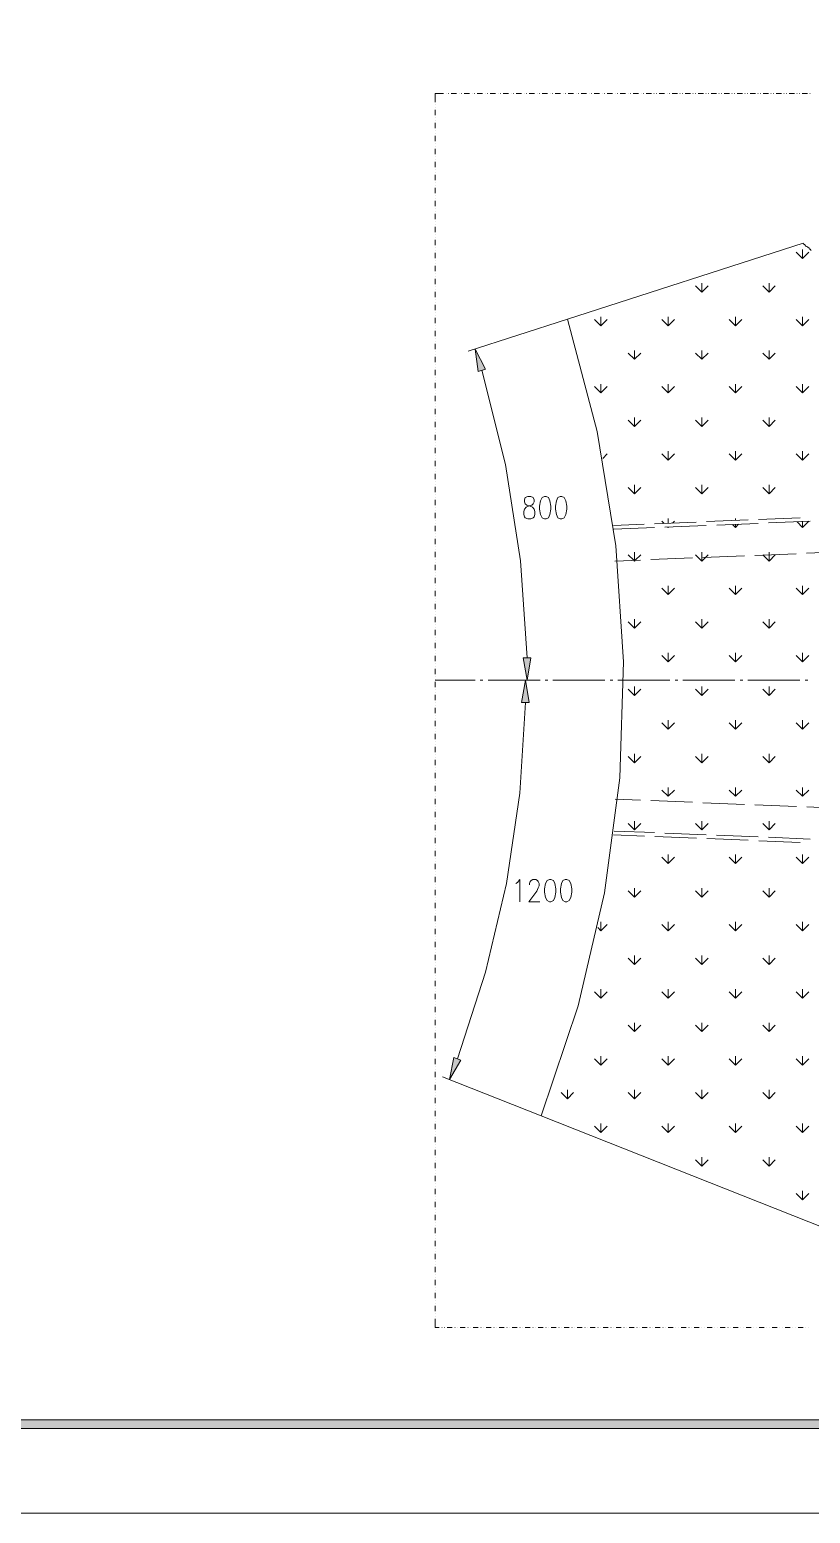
# Model space of a CAD drawing. Header units: millimetres. Extents: x 0 to 829, y 0 to 586.
# Drawn here: x 356.6 to 443, y 0 to 164.1 of the extents above; entities that cross this region are included whole.
import ezdxf

# ---------------------------------------------------------------- set-up
doc = ezdxf.new("R2010")
doc.units = ezdxf.units.MM

msp = doc.modelspace()

# ---------------------------------------------------------------- hatches: boundary and pattern name
h = msp.add_hatch(color=0)
h.dxf.hatch_style = 2
h.paths.add_polyline_path([(406.223611, 126.305028), (405.881417, 128.781528), (407.006778, 126.548444)])
h = msp.add_hatch(color=0)
h.dxf.hatch_style = 2
h.paths.add_polyline_path([(412.026806, 94.625583), (411.642278, 92.159667), (411.204833, 94.618528)])
h = msp.add_hatch(color=0)
h.dxf.hatch_style = 2
h.paths.add_polyline_path([(411.021389, 89.697278), (411.458833, 92.159667), (411.843361, 89.690222)])
h = msp.add_hatch(color=0)
h.dxf.hatch_style = 2
h.paths.add_polyline_path([(404.297444, 50.140306), (403.030972, 47.984833), (403.531917, 50.433111)])
h = msp.add_hatch(color=0)
h.dxf.hatch_style = 2
h.paths.add_polyline_path([(24.154694, 9.36625), (25.142472, 10.3505), (818.80075, 10.3505), (819.788528, 9.36625)])

# ---------------------------------------------------------------- linework, layer by layer
at = {"color": 0, "lineweight": 0}
for points in [[(0, 0), (0, 585.632278), (829.154778, 585.632278), (829.154778, 0)], [(406.223611, 126.305028), (405.881417, 128.781528), (407.006778, 126.548444)], [(411.691667, 112.465556), (411.427083, 112.349139), (411.338889, 112.116306), (411.338889, 111.879944), (411.427083, 111.647111), (411.603472, 111.527167), (411.95625, 111.41075), (412.220833, 111.294333), (412.397222, 111.057972), (412.485417, 110.825139), (412.485417, 110.472361), (412.397222, 110.236), (412.309028, 110.119583), (412.044444, 110.003167), (411.691667, 110.003167), (411.427083, 110.119583), (411.338889, 110.236), (411.250694, 110.472361), (411.250694, 110.825139), (411.338889, 111.057972), (411.515278, 111.294333), (411.779861, 111.41075), (412.132639, 111.527167), (412.309028, 111.647111), (412.397222, 111.879944), (412.397222, 112.116306), (412.309028, 112.349139), (412.044444, 112.465556)], [(413.540222, 112.465556), (413.275639, 112.349139), (413.09925, 111.996361), (413.011056, 111.41075), (413.011056, 111.057972), (413.09925, 110.472361), (413.275639, 110.119583), (413.540222, 110.003167), (413.716611, 110.003167), (413.981194, 110.119583), (414.157583, 110.472361), (414.245778, 111.057972), (414.245778, 111.41075), (414.157583, 111.996361), (413.981194, 112.349139), (413.716611, 112.465556)], [(415.300583, 112.465556), (415.036, 112.349139), (414.859611, 111.996361), (414.771417, 111.41075), (414.771417, 111.057972), (414.859611, 110.472361), (415.036, 110.119583), (415.300583, 110.003167), (415.476972, 110.003167), (415.741556, 110.119583), (415.917944, 110.472361), (416.006139, 111.057972), (416.006139, 111.41075), (415.917944, 111.996361), (415.741556, 112.349139), (415.476972, 112.465556)], [(412.026806, 94.625583), (411.642278, 92.159667), (411.204833, 94.618528)], [(411.021389, 89.697278), (411.458833, 92.159667), (411.843361, 89.690222)], [(414.090556, 70.114583), (413.8295, 69.998167), (413.653111, 69.645389), (413.564917, 69.059778), (413.564917, 68.707), (413.653111, 68.121389), (413.8295, 67.768611), (414.090556, 67.652194), (414.266944, 67.652194), (414.531528, 67.768611), (414.707917, 68.121389), (414.796111, 68.707), (414.796111, 69.059778), (414.707917, 69.645389), (414.531528, 69.998167), (414.266944, 70.114583)], [(415.850917, 70.114583), (415.589861, 69.998167), (415.413472, 69.645389), (415.325278, 69.059778), (415.325278, 68.707), (415.413472, 68.121389), (415.589861, 67.768611), (415.850917, 67.652194), (416.027306, 67.652194), (416.291889, 67.768611), (416.468278, 68.121389), (416.556472, 68.707), (416.556472, 69.059778), (416.468278, 69.645389), (416.291889, 69.998167), (416.027306, 70.114583)], [(404.297444, 50.140306), (403.030972, 47.984833), (403.531917, 50.433111)], [(24.154694, 9.36625), (25.142472, 10.3505), (818.80075, 10.3505), (819.788528, 9.36625)]]:
    msp.add_lwpolyline(points, close=True, dxfattribs=at)
for points in [[(401.439944, 157.0355), (401.439944, 156.090056)], [(402.371278, 157.0355), (401.439944, 157.0355)], [(402.657028, 157.0355), (402.674667, 157.0355)], [(402.946306, 157.0355), (402.963944, 157.0355)], [(403.807083, 157.0355), (403.232056, 157.0355)], [(404.096361, 157.0355), (404.114, 157.0355)], [(404.382111, 157.0355), (404.39975, 157.0355)], [(405.246417, 157.0355), (404.671389, 157.0355)], [(405.532167, 157.0355), (405.549806, 157.0355)], [(405.821444, 157.0355), (405.839083, 157.0355)], [(406.682222, 157.0355), (406.107194, 157.0355)], [(406.9715, 157.0355), (406.989139, 157.0355)], [(407.25725, 157.0355), (407.274889, 157.0355)], [(408.121556, 157.0355), (407.546528, 157.0355)], [(408.407306, 157.0355), (408.424944, 157.0355)], [(408.696583, 157.0355), (408.714222, 157.0355)], [(409.557361, 157.0355), (408.982333, 157.0355)], [(409.846639, 157.0355), (409.864278, 157.0355)], [(410.135917, 157.0355), (410.153556, 157.0355)], [(410.996694, 157.0355), (410.421667, 157.0355)], [(411.285972, 157.0355), (411.303611, 157.0355)], [(411.571722, 157.0355), (411.589361, 157.0355)], [(412.436028, 157.0355), (411.861, 157.0355)], [(412.721778, 157.0355), (412.739417, 157.0355)], [(413.011056, 157.0355), (413.028694, 157.0355)], [(413.871833, 157.0355), (413.296806, 157.0355)], [(414.161111, 157.0355), (414.17875, 157.0355)], [(414.446861, 157.0355), (414.4645, 157.0355)], [(415.311167, 157.0355), (414.736139, 157.0355)], [(415.596917, 157.0355), (415.614556, 157.0355)], [(415.886194, 157.0355), (415.903833, 157.0355)], [(416.746972, 157.0355), (416.171944, 157.0355)], [(417.03625, 157.0355), (417.053889, 157.0355)], [(417.322, 157.0355), (417.339639, 157.0355)], [(418.186306, 157.0355), (417.611278, 157.0355)], [(418.472056, 157.0355), (418.489694, 157.0355)], [(418.761333, 157.0355), (418.778972, 157.0355)], [(419.622111, 157.0355), (419.047083, 157.0355)], [(419.911389, 157.0355), (419.929028, 157.0355)], [(420.197139, 157.0355), (420.214778, 157.0355)], [(421.061444, 157.0355), (420.486417, 157.0355)], [(421.350722, 157.0355), (421.368361, 157.0355)], [(421.636472, 157.0355), (421.654111, 157.0355)], [(422.500778, 157.0355), (421.92575, 157.0355)], [(422.786528, 157.0355), (422.804167, 157.0355)], [(423.075806, 157.0355), (423.093444, 157.0355)], [(423.936583, 157.0355), (423.361556, 157.0355)], [(424.225861, 157.0355), (424.2435, 157.0355)], [(424.511611, 157.0355), (424.52925, 157.0355)], [(425.375917, 157.0355), (424.800889, 157.0355)], [(425.661667, 157.0355), (425.679306, 157.0355)], [(425.950944, 157.0355), (425.968583, 157.0355)], [(426.811722, 157.0355), (426.236694, 157.0355)], [(427.101, 157.0355), (427.118639, 157.0355)], [(427.38675, 157.0355), (427.404389, 157.0355)], [(428.251056, 157.0355), (427.676028, 157.0355)], [(428.536806, 157.0355), (428.554444, 157.0355)], [(428.826083, 157.0355), (428.843722, 157.0355)], [(429.686861, 157.0355), (429.111833, 157.0355)], [(429.976139, 157.0355), (429.993778, 157.0355)], [(430.261889, 157.0355), (430.279528, 157.0355)], [(431.126194, 157.0355), (430.551167, 157.0355)], [(431.411944, 157.0355), (431.429583, 157.0355)], [(431.701222, 157.0355), (431.718861, 157.0355)], [(432.565528, 157.0355), (431.986972, 157.0355)], [(432.851278, 157.0355), (432.868917, 157.0355)], [(433.140556, 157.0355), (433.158194, 157.0355)], [(434.001333, 157.0355), (433.426306, 157.0355)], [(434.290611, 157.0355), (434.30825, 157.0355)], [(434.576361, 157.0355), (434.594, 157.0355)], [(435.440667, 157.0355), (434.865639, 157.0355)], [(435.726417, 157.0355), (435.744056, 157.0355)], [(436.015694, 157.0355), (436.033333, 157.0355)], [(436.876472, 157.0355), (436.301444, 157.0355)], [(437.16575, 157.0355), (437.183389, 157.0355)], [(437.4515, 157.0355), (437.469139, 157.0355)], [(438.315806, 157.0355), (437.740778, 157.0355)], [(438.601556, 157.0355), (438.619194, 157.0355)], [(438.890833, 157.0355), (438.908472, 157.0355)], [(439.751611, 157.0355), (439.176583, 157.0355)], [(440.040889, 157.0355), (440.058528, 157.0355)], [(440.326639, 157.0355), (440.344278, 157.0355)], [(441.190944, 157.0355), (440.615917, 157.0355)], [(441.476694, 157.0355), (441.494333, 157.0355)], [(441.765972, 157.0355), (441.783611, 157.0355)], [(442.62675, 157.0355), (442.051722, 157.0355)], [(442.916028, 157.0355), (442.933667, 157.0355)], [(401.439944, 155.804306), (401.457583, 155.804306)], [(401.439944, 155.515028), (401.457583, 155.515028)], [(401.439944, 155.22575), (401.439944, 154.650722)], [(401.439944, 154.364972), (401.457583, 154.364972)], [(401.439944, 154.075694), (401.457583, 154.075694)], [(401.439944, 153.789944), (401.439944, 153.214917)], [(401.439944, 152.925639), (401.457583, 152.925639)], [(401.439944, 152.639889), (401.457583, 152.639889)], [(401.439944, 152.350611), (401.439944, 151.775583)], [(401.439944, 151.489833), (401.457583, 151.489833)], [(401.439944, 151.200556), (401.457583, 151.200556)], [(401.439944, 150.914806), (401.439944, 150.339778)], [(401.439944, 150.0505), (401.457583, 150.0505)], [(401.439944, 149.76475), (401.457583, 149.76475)], [(401.439944, 149.475472), (401.439944, 148.900444)], [(401.439944, 148.614694), (401.457583, 148.614694)], [(401.439944, 148.325417), (401.457583, 148.325417)], [(401.439944, 148.039667), (401.439944, 147.464639)], [(401.439944, 147.175361), (401.457583, 147.175361)], [(401.439944, 146.889611), (401.457583, 146.889611)], [(401.439944, 146.600333), (401.439944, 146.025306)], [(401.439944, 145.739556), (401.457583, 145.739556)], [(401.439944, 145.450278), (401.457583, 145.450278)], [(401.439944, 145.164528), (401.439944, 144.5895)], [(401.439944, 144.300222), (401.457583, 144.300222)], [(401.439944, 144.014472), (401.457583, 144.014472)], [(401.439944, 143.725194), (401.439944, 143.150167)], [(401.439944, 142.860889), (401.457583, 142.860889)], [(401.439944, 142.575139), (401.457583, 142.575139)], [(401.439944, 142.285861), (401.439944, 141.710833)], [(401.439944, 141.425083), (401.457583, 141.425083)], [(401.439944, 141.135806), (401.457583, 141.135806)], [(401.439944, 140.850056), (401.439944, 140.275028)], [(401.439944, 139.98575), (401.457583, 139.98575)], [(401.439944, 139.7), (401.457583, 139.7)], [(442.175194, 140.483167), (416.080222, 132.069417)], [(442.104639, 138.796889), (441.406139, 139.495389)], [(442.104639, 138.796889), (442.104639, 139.784667)], [(442.104639, 138.796889), (442.799611, 139.495389)], [(442.175194, 140.483167), (442.210472, 140.412611)], [(442.210472, 140.412611), (442.330417, 140.292667)], [(442.330417, 140.292667), (442.450361, 140.172722)], [(442.450361, 140.172722), (442.570306, 140.11275)], [(442.570306, 140.11275), (442.69025, 140.052778)], [(442.69025, 140.052778), (442.810194, 139.932833)], [(442.810194, 139.932833), (442.870167, 139.812889)], [(442.870167, 139.812889), (442.930139, 139.812889)], [(442.930139, 139.812889), (443.050083, 139.692944)], [(401.439944, 139.410722), (401.439944, 138.835694)], [(401.439944, 138.549944), (401.457583, 138.549944)], [(401.439944, 138.260667), (401.457583, 138.260667)], [(401.439944, 137.974917), (401.439944, 137.399889)], [(401.439944, 137.110611), (401.457583, 137.110611)], [(401.439944, 136.824861), (401.457583, 136.824861)], [(401.439944, 136.535583), (401.439944, 135.960556)], [(401.439944, 135.674806), (401.457583, 135.674806)], [(401.439944, 135.385528), (401.457583, 135.385528)], [(401.439944, 135.099778), (401.439944, 134.52475)], [(430.949806, 135.078611), (430.251306, 135.777111)], [(430.949806, 135.078611), (430.949806, 136.066389)], [(430.949806, 135.078611), (431.644778, 135.777111)], [(438.386361, 135.078611), (437.687861, 135.777111)], [(438.386361, 135.078611), (438.386361, 136.066389)], [(438.386361, 135.078611), (439.081333, 135.777111)], [(401.439944, 134.235472), (401.457583, 134.235472)], [(401.439944, 133.949722), (401.457583, 133.949722)], [(401.439944, 133.660444), (401.439944, 133.085417)], [(401.439944, 132.799667), (401.457583, 132.799667)], [(401.439944, 132.510389), (401.457583, 132.510389)], [(401.439944, 132.221111), (401.439944, 131.646083)], [(401.439944, 131.360333), (401.457583, 131.360333)], [(416.080222, 132.069417), (405.101778, 128.527528)], [(413.176861, 43.966694), (417.29025, 56.126944), (420.193611, 68.632917), (421.865778, 81.357611), (422.289111, 94.188139), (421.456556, 106.9975), (419.382222, 119.66575), (416.080222, 132.069417)], [(419.794972, 131.360333), (419.096472, 132.058833)], [(419.794972, 131.360333), (419.794972, 132.348111)], [(419.794972, 131.360333), (420.493472, 132.058833)], [(427.231528, 131.360333), (426.533028, 132.058833)], [(427.231528, 131.360333), (427.231528, 132.348111)], [(427.231528, 131.360333), (427.9265, 132.058833)], [(434.668083, 131.360333), (433.969583, 132.058833)], [(434.668083, 131.360333), (434.668083, 132.348111)], [(434.668083, 131.360333), (435.363056, 132.058833)], [(442.104639, 131.360333), (441.406139, 132.058833)], [(442.104639, 131.360333), (442.104639, 132.348111)], [(442.104639, 131.360333), (442.799611, 132.058833)], [(401.439944, 131.071056), (401.457583, 131.071056)], [(401.439944, 130.785306), (401.439944, 130.210278)], [(401.439944, 129.921), (401.457583, 129.921)], [(401.439944, 129.63525), (401.457583, 129.63525)], [(401.439944, 129.345972), (401.439944, 128.770944)], [(401.439944, 128.485194), (401.457583, 128.485194)], [(401.439944, 128.195917), (401.457583, 128.195917)], [(423.51325, 127.642056), (422.81475, 128.340556)], [(423.51325, 127.642056), (423.51325, 128.629833)], [(423.51325, 127.642056), (424.208222, 128.340556)], [(430.949806, 127.642056), (430.251306, 128.340556)], [(430.949806, 127.642056), (430.949806, 128.629833)], [(430.949806, 127.642056), (431.644778, 128.340556)], [(438.386361, 127.642056), (437.687861, 128.340556)], [(438.386361, 127.642056), (438.386361, 128.629833)], [(438.386361, 127.642056), (439.081333, 128.340556)], [(401.439944, 127.910167), (401.439944, 127.335139)], [(401.439944, 127.045861), (401.457583, 127.045861)], [(401.439944, 126.760111), (401.457583, 126.760111)], [(401.439944, 126.470833), (401.439944, 125.895806)], [(411.614056, 94.622056), (410.9085, 105.360611), (409.236333, 115.989806), (406.615194, 126.4285)], [(401.439944, 125.610056), (401.457583, 125.610056)], [(401.439944, 125.320778), (401.457583, 125.320778)], [(401.439944, 125.035028), (401.439944, 124.46)], [(419.794972, 123.923778), (419.794972, 124.911556)], [(427.231528, 123.923778), (427.231528, 124.911556)], [(434.668083, 123.923778), (434.668083, 124.911556)], [(442.104639, 123.923778), (442.104639, 124.911556)], [(401.439944, 124.170722), (401.457583, 124.170722)], [(401.439944, 123.884972), (401.457583, 123.884972)], [(401.439944, 123.595694), (401.439944, 123.020667)], [(419.794972, 123.923778), (419.096472, 124.622278)], [(419.794972, 123.923778), (420.493472, 124.622278)], [(427.231528, 123.923778), (426.533028, 124.622278)], [(427.231528, 123.923778), (427.9265, 124.622278)], [(434.668083, 123.923778), (433.969583, 124.622278)], [(434.668083, 123.923778), (435.363056, 124.622278)], [(442.104639, 123.923778), (441.406139, 124.622278)], [(442.104639, 123.923778), (442.799611, 124.622278)], [(401.439944, 122.734917), (401.457583, 122.734917)], [(401.439944, 122.445639), (401.457583, 122.445639)], [(401.439944, 122.159889), (401.439944, 121.584861)], [(401.439944, 121.295583), (401.457583, 121.295583)], [(401.439944, 121.006306), (401.457583, 121.006306)], [(401.439944, 120.720556), (401.439944, 120.145528)], [(401.439944, 119.85625), (401.457583, 119.85625)], [(423.51325, 120.2055), (422.81475, 120.904)], [(423.51325, 120.2055), (423.51325, 121.193278)], [(423.51325, 120.2055), (424.208222, 120.904)], [(430.949806, 120.2055), (430.251306, 120.904)], [(430.949806, 120.2055), (430.949806, 121.193278)], [(430.949806, 120.2055), (431.644778, 120.904)], [(438.386361, 120.2055), (437.687861, 120.904)], [(438.386361, 120.2055), (438.386361, 121.193278)], [(438.386361, 120.2055), (439.081333, 120.904)], [(401.439944, 119.5705), (401.457583, 119.5705)], [(401.439944, 119.281222), (401.439944, 118.706194)], [(401.439944, 118.420444), (401.457583, 118.420444)], [(401.439944, 118.131167), (401.457583, 118.131167)], [(401.439944, 117.845417), (401.439944, 117.270389)], [(401.439944, 116.981111), (401.457583, 116.981111)], [(401.439944, 116.695361), (401.457583, 116.695361)], [(419.985472, 116.677722), (420.493472, 117.185722)], [(427.231528, 116.487222), (426.533028, 117.185722)], [(427.231528, 116.487222), (427.231528, 117.475)], [(427.231528, 116.487222), (427.9265, 117.185722)], [(434.668083, 116.487222), (433.969583, 117.185722)], [(434.668083, 116.487222), (434.668083, 117.475)], [(434.668083, 116.487222), (435.363056, 117.185722)], [(442.104639, 116.487222), (441.406139, 117.185722)], [(442.104639, 116.487222), (442.104639, 117.475)], [(442.104639, 116.487222), (442.799611, 117.185722)], [(401.439944, 116.406083), (401.439944, 115.831056)], [(401.439944, 115.545306), (401.457583, 115.545306)], [(401.439944, 115.256028), (401.457583, 115.256028)], [(401.439944, 114.970278), (401.439944, 114.39525)], [(401.439944, 114.105972), (401.457583, 114.105972)], [(401.439944, 113.820222), (401.457583, 113.820222)], [(401.439944, 113.530944), (401.439944, 112.955917)], [(423.51325, 112.768944), (422.81475, 113.467444)], [(423.51325, 112.768944), (423.51325, 113.756722)], [(423.51325, 112.768944), (424.208222, 113.467444)], [(430.949806, 112.768944), (430.251306, 113.467444)], [(430.949806, 112.768944), (430.949806, 113.756722)], [(430.949806, 112.768944), (431.644778, 113.467444)], [(438.386361, 112.768944), (437.687861, 113.467444)], [(438.386361, 112.768944), (438.386361, 113.756722)], [(438.386361, 112.768944), (439.081333, 113.467444)], [(401.439944, 112.670167), (401.457583, 112.670167)], [(401.439944, 112.380889), (401.457583, 112.380889)], [(401.439944, 112.095139), (401.439944, 111.520111)], [(401.439944, 111.230833), (401.457583, 111.230833)], [(401.439944, 110.945083), (401.457583, 110.945083)], [(401.439944, 110.655806), (401.439944, 110.080778)], [(427.231528, 109.509278), (427.231528, 110.038444)], [(434.668083, 109.812667), (434.668083, 110.038444)], [(437.225722, 109.9185), (441.822417, 110.105472)], [(401.439944, 109.795028), (401.457583, 109.795028)], [(401.439944, 109.50575), (401.457583, 109.50575)], [(401.439944, 109.216472), (401.439944, 108.641444)], [(401.439944, 108.355694), (401.457583, 108.355694)], [(421.177861, 109.262333), (424.582167, 109.403444)], [(421.234306, 108.846056), (425.700472, 109.025972)], [(425.732222, 109.449306), (430.328917, 109.636278)], [(426.790556, 109.491639), (426.533028, 109.749167)], [(426.850528, 109.075361), (431.447222, 109.262333)], [(427.231528, 109.050667), (427.19625, 109.089472)], [(427.231528, 109.050667), (427.270333, 109.093)], [(427.231528, 109.050667), (427.231528, 109.089472)], [(427.707778, 109.530444), (427.9265, 109.749167)], [(431.478972, 109.685667), (436.075667, 109.872639)], [(432.597278, 109.308194), (437.193972, 109.495167)], [(434.668083, 109.050667), (434.34, 109.37875)], [(434.668083, 109.050667), (435.020861, 109.406972)], [(434.668083, 109.050667), (434.668083, 109.392861)], [(438.3405, 109.544556), (442.940722, 109.731528)], [(442.104639, 109.050667), (441.48375, 109.671556)], [(442.104639, 109.050667), (442.774917, 109.724472)], [(442.104639, 109.050667), (442.104639, 109.69625)], [(401.439944, 108.066417), (401.457583, 108.066417)], [(401.439944, 107.780667), (401.439944, 107.205639)], [(401.439944, 106.916361), (401.457583, 106.916361)], [(401.439944, 106.630611), (401.457583, 106.630611)], [(401.439944, 106.341333), (401.439944, 105.766306)], [(401.439944, 105.480556), (401.457583, 105.480556)], [(401.439944, 105.191278), (401.457583, 105.191278)], [(421.340139, 105.321806), (424.162361, 105.438222)], [(423.439167, 105.41), (422.81475, 106.030889)], [(423.51325, 105.332389), (423.439167, 105.41)], [(423.51325, 105.413528), (423.51325, 106.320167)], [(423.51325, 105.332389), (423.594389, 105.417056)], [(423.51325, 105.332389), (423.51325, 105.413528)], [(423.594389, 105.417056), (424.208222, 106.030889)], [(425.312417, 105.484083), (429.909111, 105.674583)], [(430.582917, 105.699278), (430.251306, 106.030889)], [(430.949806, 105.332389), (430.582917, 105.699278)], [(430.949806, 105.716917), (430.949806, 106.320167)], [(430.949806, 105.332389), (431.344917, 105.731028)], [(430.949806, 105.332389), (430.949806, 105.716917)], [(431.055639, 105.720444), (435.655861, 105.907417)], [(431.344917, 105.731028), (431.644778, 106.030889)], [(436.802389, 105.953278), (441.399083, 106.143778)], [(437.726667, 105.992083), (437.687861, 106.030889)], [(438.386361, 105.332389), (437.726667, 105.992083)], [(438.386361, 106.020306), (438.386361, 106.320167)], [(438.386361, 105.332389), (439.081333, 106.030889)], [(438.386361, 105.332389), (438.386361, 106.020306)], [(442.549139, 106.189639), (447.145833, 106.376611)], [(401.439944, 104.905528), (401.439944, 104.3305)], [(401.439944, 104.041222), (401.457583, 104.041222)], [(401.439944, 103.755472), (401.457583, 103.755472)], [(401.439944, 103.466194), (401.439944, 102.891167)], [(401.439944, 102.605417), (401.457583, 102.605417)], [(401.439944, 102.316139), (401.457583, 102.316139)], [(401.439944, 102.030389), (401.439944, 101.455361)], [(427.231528, 101.617639), (426.533028, 102.312611)], [(427.231528, 101.617639), (427.231528, 102.601889)], [(427.231528, 101.617639), (427.9265, 102.312611)], [(434.668083, 101.617639), (433.969583, 102.312611)], [(434.668083, 101.617639), (434.668083, 102.601889)], [(434.668083, 101.617639), (435.363056, 102.312611)], [(442.104639, 101.617639), (441.406139, 102.312611)], [(442.104639, 101.617639), (442.104639, 102.601889)], [(442.104639, 101.617639), (442.799611, 102.312611)], [(401.439944, 101.166083), (401.457583, 101.166083)], [(401.439944, 100.880333), (401.457583, 100.880333)], [(401.439944, 100.591056), (401.439944, 100.016028)], [(401.439944, 99.730278), (401.457583, 99.730278)], [(401.439944, 99.441), (401.457583, 99.441)], [(401.439944, 99.15525), (401.439944, 98.580222)], [(423.51325, 97.899361), (422.81475, 98.594333)], [(423.51325, 97.899361), (423.51325, 98.883611)], [(423.51325, 97.899361), (424.208222, 98.594333)], [(430.949806, 97.899361), (430.251306, 98.594333)], [(430.949806, 97.899361), (430.949806, 98.883611)], [(430.949806, 97.899361), (431.644778, 98.594333)], [(438.386361, 97.899361), (437.687861, 98.594333)], [(438.386361, 97.899361), (438.386361, 98.883611)], [(438.386361, 97.899361), (439.081333, 98.594333)], [(401.439944, 98.290944), (401.457583, 98.290944)], [(401.439944, 98.001667), (401.457583, 98.001667)], [(401.439944, 97.715917), (401.439944, 97.140889)], [(401.439944, 96.851611), (401.457583, 96.851611)], [(401.439944, 96.565861), (401.457583, 96.565861)], [(401.439944, 96.276583), (401.439944, 95.701556)], [(401.439944, 95.415806), (401.457583, 95.415806)], [(401.439944, 95.126528), (401.457583, 95.126528)], [(401.439944, 94.840778), (401.439944, 94.26575)], [(401.439944, 93.976472), (401.457583, 93.976472)], [(401.439944, 93.690722), (401.457583, 93.690722)], [(427.231528, 94.181083), (426.533028, 94.876056)], [(427.231528, 94.181083), (427.231528, 95.165333)], [(427.231528, 94.181083), (427.9265, 94.876056)], [(434.668083, 94.181083), (433.969583, 94.876056)], [(434.668083, 94.181083), (434.668083, 95.165333)], [(434.668083, 94.181083), (435.363056, 94.876056)], [(442.104639, 94.181083), (441.406139, 94.876056)], [(442.104639, 94.181083), (442.104639, 95.165333)], [(442.104639, 94.181083), (442.799611, 94.876056)], [(401.439944, 93.401444), (401.439944, 92.826417)], [(401.439944, 92.540667), (401.457583, 92.540667)], [(401.439944, 92.251389), (401.457583, 92.251389)], [(401.439944, 92.159667), (405.863778, 92.159667)], [(401.439944, 91.965639), (401.439944, 91.390611)], [(406.438806, 92.159667), (406.724556, 92.159667)], [(407.299583, 92.159667), (413.053389, 92.159667)], [(413.628417, 92.159667), (413.914167, 92.159667)], [(414.489194, 92.159667), (420.239472, 92.159667)], [(420.8145, 92.159667), (421.103778, 92.159667)], [(421.678806, 92.159667), (427.429083, 92.159667)], [(428.004111, 92.159667), (428.293389, 92.159667)], [(428.868417, 92.159667), (434.618694, 92.159667)], [(435.193722, 92.159667), (435.479472, 92.159667)], [(436.058028, 92.159667), (441.808306, 92.159667)], [(442.383333, 92.159667), (442.669083, 92.159667)], [(401.439944, 91.101333), (401.457583, 91.101333)], [(401.439944, 90.815583), (401.457583, 90.815583)], [(401.439944, 90.526306), (401.439944, 89.951278)], [(423.51325, 90.462806), (422.81475, 91.157778)], [(423.51325, 90.462806), (423.51325, 91.447056)], [(423.51325, 90.462806), (424.208222, 91.157778)], [(430.949806, 90.462806), (430.251306, 91.157778)], [(430.949806, 90.462806), (430.949806, 91.447056)], [(430.949806, 90.462806), (431.644778, 91.157778)], [(438.386361, 90.462806), (437.687861, 91.157778)], [(438.386361, 90.462806), (438.386361, 91.447056)], [(438.386361, 90.462806), (439.081333, 91.157778)], [(401.439944, 89.665528), (401.457583, 89.665528)], [(401.439944, 89.37625), (401.457583, 89.37625)], [(401.439944, 89.0905), (401.439944, 88.515472)], [(403.912917, 50.288472), (407.031472, 59.866389), (409.331583, 69.673611), (410.802667, 79.639583), (411.430611, 89.69375)], [(401.439944, 88.226194), (401.457583, 88.226194)], [(401.439944, 87.940444), (401.457583, 87.940444)], [(401.439944, 87.651167), (401.439944, 87.076139)], [(427.231528, 86.744528), (426.533028, 87.4395)], [(427.231528, 86.744528), (427.231528, 87.728778)], [(427.231528, 86.744528), (427.9265, 87.4395)], [(434.668083, 86.744528), (433.969583, 87.4395)], [(434.668083, 86.744528), (434.668083, 87.728778)], [(434.668083, 86.744528), (435.363056, 87.4395)], [(442.104639, 86.744528), (441.406139, 87.4395)], [(442.104639, 86.744528), (442.104639, 87.728778)], [(442.104639, 86.744528), (442.799611, 87.4395)], [(401.439944, 86.790389), (401.457583, 86.790389)], [(401.439944, 86.501111), (401.457583, 86.501111)], [(401.439944, 86.211833), (401.439944, 85.636806)], [(401.439944, 85.351056), (401.457583, 85.351056)], [(401.439944, 85.061778), (401.457583, 85.061778)], [(401.439944, 84.776028), (401.439944, 84.201)], [(401.439944, 83.911722), (401.457583, 83.911722)], [(423.51325, 83.02625), (422.81475, 83.721222)], [(423.51325, 83.02625), (423.51325, 84.0105)], [(423.51325, 83.02625), (424.208222, 83.721222)], [(430.949806, 83.02625), (430.251306, 83.721222)], [(430.949806, 83.02625), (430.949806, 84.0105)], [(430.949806, 83.02625), (431.644778, 83.721222)], [(438.386361, 83.02625), (437.687861, 83.721222)], [(438.386361, 83.02625), (438.386361, 84.0105)], [(438.386361, 83.02625), (439.081333, 83.721222)], [(401.439944, 83.625972), (401.457583, 83.625972)], [(401.439944, 83.336694), (401.439944, 82.761667)], [(401.439944, 82.475917), (401.457583, 82.475917)], [(401.439944, 82.186639), (401.457583, 82.186639)], [(401.439944, 81.900889), (401.439944, 81.325861)], [(401.439944, 81.036583), (401.457583, 81.036583)], [(401.439944, 80.750833), (401.457583, 80.750833)], [(401.439944, 80.461556), (401.439944, 79.886528)], [(401.439944, 79.600778), (401.457583, 79.600778)], [(401.439944, 79.3115), (401.457583, 79.3115)], [(401.439944, 79.02575), (401.439944, 78.450722)], [(421.357778, 78.994), (424.169417, 78.877583)], [(425.319472, 78.831722), (429.916167, 78.64475)], [(427.231528, 79.307972), (426.533028, 80.002944)], [(427.231528, 79.307972), (427.231528, 80.292222)], [(427.231528, 79.307972), (427.9265, 80.002944)], [(434.668083, 79.307972), (433.969583, 80.002944)], [(434.668083, 79.307972), (434.668083, 80.292222)], [(434.668083, 79.307972), (435.363056, 80.002944)], [(442.104639, 79.307972), (441.406139, 80.002944)], [(442.104639, 79.307972), (442.104639, 80.292222)], [(442.104639, 79.307972), (442.799611, 80.002944)], [(401.439944, 78.161444), (401.457583, 78.161444)], [(401.439944, 77.875694), (401.457583, 77.875694)], [(401.439944, 77.586417), (401.439944, 77.011389)], [(431.066222, 78.595361), (435.662917, 78.408389)], [(436.812972, 78.362528), (441.409667, 78.175556)], [(442.559722, 78.126167), (447.156417, 77.939194)], [(401.439944, 76.725639), (401.457583, 76.725639)], [(401.439944, 76.436361), (401.457583, 76.436361)], [(401.439944, 76.150611), (401.439944, 75.575583)], [(423.51325, 75.589694), (422.81475, 76.284667)], [(423.51325, 75.589694), (423.51325, 76.573944)], [(423.51325, 75.589694), (424.208222, 76.284667)], [(430.949806, 75.589694), (430.251306, 76.284667)], [(430.949806, 75.589694), (430.949806, 76.573944)], [(430.949806, 75.589694), (431.644778, 76.284667)], [(438.386361, 75.589694), (437.687861, 76.284667)], [(438.386361, 75.589694), (438.386361, 76.573944)], [(438.386361, 75.589694), (439.081333, 76.284667)], [(401.439944, 75.286306), (401.457583, 75.286306)], [(401.439944, 74.997028), (401.457583, 74.997028)], [(401.439944, 74.711278), (401.439944, 74.13625)], [(401.439944, 73.846972), (401.457583, 73.846972)], [(421.1955, 75.053472), (424.603333, 74.912361)], [(421.248417, 75.46975), (425.700472, 75.289833)], [(425.749861, 74.8665), (430.350083, 74.679528)], [(426.847, 75.243972), (431.447222, 75.053472)], [(431.496611, 74.630139), (436.093306, 74.443167)], [(432.59375, 75.007611), (437.190444, 74.820639)], [(437.243361, 74.397306), (441.840056, 74.210333)], [(438.3405, 74.774778), (442.937194, 74.584278)], [(401.439944, 73.561222), (401.457583, 73.561222)], [(401.439944, 73.271944), (401.439944, 72.696917)], [(401.439944, 72.411167), (401.457583, 72.411167)], [(427.231528, 71.871417), (426.533028, 72.569917)], [(427.231528, 71.871417), (427.231528, 72.855667)], [(427.231528, 71.871417), (427.9265, 72.569917)], [(434.668083, 71.871417), (433.969583, 72.569917)], [(434.668083, 71.871417), (434.668083, 72.855667)], [(434.668083, 71.871417), (435.363056, 72.569917)], [(442.104639, 71.871417), (441.406139, 72.569917)], [(442.104639, 71.871417), (442.104639, 72.855667)], [(442.104639, 71.871417), (442.799611, 72.569917)], [(401.439944, 72.121889), (401.457583, 72.121889)], [(401.439944, 71.836139), (401.439944, 71.261111)], [(401.439944, 70.971833), (401.457583, 70.971833)], [(401.439944, 70.686083), (401.457583, 70.686083)], [(401.439944, 70.396806), (401.439944, 69.821778)], [(401.439944, 69.536028), (401.457583, 69.536028)], [(401.439944, 69.24675), (401.457583, 69.24675)], [(401.439944, 68.961), (401.439944, 68.385972)], [(410.393444, 69.645389), (410.569833, 69.765333), (410.834417, 70.114583), (410.834417, 67.652194)], [(411.89275, 69.528972), (411.89275, 69.645389), (411.977417, 69.88175), (412.065611, 69.998167), (412.242, 70.114583), (412.594778, 70.114583), (412.771167, 69.998167), (412.859361, 69.88175), (412.947556, 69.645389), (412.947556, 69.412556), (412.859361, 69.176194), (412.682972, 68.823417), (411.804556, 67.652194), (413.03575, 67.652194)], [(423.51325, 68.153139), (423.51325, 69.137389)], [(430.949806, 68.153139), (430.949806, 69.137389)], [(438.386361, 68.153139), (438.386361, 69.137389)], [(401.439944, 68.096694), (401.457583, 68.096694)], [(401.439944, 67.810944), (401.457583, 67.810944)], [(401.439944, 67.521667), (401.439944, 66.946639)], [(423.51325, 68.153139), (422.81475, 68.851639)], [(423.51325, 68.153139), (424.208222, 68.851639)], [(430.949806, 68.153139), (430.251306, 68.851639)], [(430.949806, 68.153139), (431.644778, 68.851639)], [(438.386361, 68.153139), (437.687861, 68.851639)], [(438.386361, 68.153139), (439.081333, 68.851639)], [(401.439944, 66.660889), (401.457583, 66.660889)], [(401.439944, 66.371611), (401.457583, 66.371611)], [(401.439944, 66.085861), (401.439944, 65.510833)], [(401.439944, 65.221556), (401.457583, 65.221556)], [(401.439944, 64.935806), (401.457583, 64.935806)], [(401.439944, 64.646528), (401.439944, 64.0715)], [(419.794972, 64.434861), (419.438667, 64.791167)], [(419.794972, 64.434861), (419.794972, 65.419111)], [(419.794972, 64.434861), (420.493472, 65.133361)], [(427.231528, 64.434861), (426.533028, 65.133361)], [(427.231528, 64.434861), (427.231528, 65.419111)], [(427.231528, 64.434861), (427.9265, 65.133361)], [(434.668083, 64.434861), (433.969583, 65.133361)], [(434.668083, 64.434861), (434.668083, 65.419111)], [(434.668083, 64.434861), (435.363056, 65.133361)], [(442.104639, 64.434861), (441.406139, 65.133361)], [(442.104639, 64.434861), (442.104639, 65.419111)], [(442.104639, 64.434861), (442.799611, 65.133361)], [(401.439944, 63.78575), (401.457583, 63.78575)], [(401.439944, 63.496472), (401.457583, 63.496472)], [(401.439944, 63.207194), (401.439944, 62.632167)], [(401.439944, 62.346417), (401.457583, 62.346417)], [(401.439944, 62.057139), (401.457583, 62.057139)], [(401.439944, 61.771389), (401.439944, 61.196361)], [(401.439944, 60.907083), (401.457583, 60.907083)], [(423.51325, 60.716583), (422.81475, 61.415083)], [(423.51325, 60.716583), (423.51325, 61.704361)], [(423.51325, 60.716583), (424.208222, 61.415083)], [(430.949806, 60.716583), (430.251306, 61.415083)], [(430.949806, 60.716583), (430.949806, 61.704361)], [(430.949806, 60.716583), (431.644778, 61.415083)], [(438.386361, 60.716583), (437.687861, 61.415083)], [(438.386361, 60.716583), (438.386361, 61.704361)], [(438.386361, 60.716583), (439.081333, 61.415083)], [(401.439944, 60.621333), (401.457583, 60.621333)], [(401.439944, 60.332056), (401.439944, 59.757028)], [(401.439944, 59.471278), (401.457583, 59.471278)], [(401.439944, 59.182), (401.457583, 59.182)], [(401.439944, 58.89625), (401.439944, 58.321222)], [(401.439944, 58.031944), (401.457583, 58.031944)], [(401.439944, 57.746194), (401.457583, 57.746194)], [(401.439944, 57.456917), (401.439944, 56.881889)], [(419.794972, 56.998306), (419.096472, 57.696806)], [(419.794972, 56.998306), (419.794972, 57.986083)], [(419.794972, 56.998306), (420.493472, 57.696806)], [(427.231528, 56.998306), (426.533028, 57.696806)], [(427.231528, 56.998306), (427.231528, 57.986083)], [(427.231528, 56.998306), (427.9265, 57.696806)], [(434.668083, 56.998306), (433.969583, 57.696806)], [(434.668083, 56.998306), (434.668083, 57.986083)], [(434.668083, 56.998306), (435.363056, 57.696806)], [(442.104639, 56.998306), (441.406139, 57.696806)], [(442.104639, 56.998306), (442.104639, 57.986083)], [(442.104639, 56.998306), (442.799611, 57.696806)], [(401.439944, 56.596139), (401.457583, 56.596139)], [(401.439944, 56.306861), (401.457583, 56.306861)], [(401.439944, 56.021111), (401.439944, 55.446083)], [(401.439944, 55.156806), (401.457583, 55.156806)], [(401.439944, 54.871056), (401.457583, 54.871056)], [(401.439944, 54.581778), (401.439944, 54.00675)], [(423.51325, 53.280028), (423.51325, 54.267806)], [(430.949806, 53.280028), (430.949806, 54.267806)], [(438.386361, 53.280028), (438.386361, 54.267806)], [(401.439944, 53.721), (401.457583, 53.721)], [(401.439944, 53.431722), (401.457583, 53.431722)], [(401.439944, 53.145972), (401.439944, 52.570944)], [(423.51325, 53.280028), (422.81475, 53.978528)], [(423.51325, 53.280028), (424.208222, 53.978528)], [(430.949806, 53.280028), (430.251306, 53.978528)], [(430.949806, 53.280028), (431.644778, 53.978528)], [(438.386361, 53.280028), (437.687861, 53.978528)], [(438.386361, 53.280028), (439.081333, 53.978528)], [(401.439944, 52.281667), (401.457583, 52.281667)], [(401.439944, 51.992389), (401.457583, 51.992389)], [(401.439944, 51.706639), (401.439944, 51.131611)], [(401.439944, 50.842333), (401.457583, 50.842333)], [(401.439944, 50.556583), (401.457583, 50.556583)], [(401.439944, 50.267306), (401.439944, 49.692278)], [(401.439944, 49.406528), (401.457583, 49.406528)], [(419.794972, 49.56175), (419.096472, 50.26025)], [(419.794972, 49.56175), (419.794972, 50.549528)], [(419.794972, 49.56175), (420.493472, 50.26025)], [(427.231528, 49.56175), (426.533028, 50.26025)], [(427.231528, 49.56175), (427.231528, 50.549528)], [(427.231528, 49.56175), (427.9265, 50.26025)], [(434.668083, 49.56175), (433.969583, 50.26025)], [(434.668083, 49.56175), (434.668083, 50.549528)], [(434.668083, 49.56175), (435.363056, 50.26025)], [(442.104639, 49.56175), (441.406139, 50.26025)], [(442.104639, 49.56175), (442.104639, 50.549528)], [(442.104639, 49.56175), (442.799611, 50.26025)], [(401.439944, 49.11725), (401.457583, 49.11725)], [(401.439944, 48.8315), (401.439944, 48.256472)], [(401.439944, 47.967194), (401.457583, 47.967194)], [(401.439944, 47.681444), (401.457583, 47.681444)], [(413.176861, 43.966694), (402.265444, 48.288222)], [(401.439944, 47.392167), (401.439944, 46.817139)], [(401.439944, 46.531389), (401.457583, 46.531389)], [(401.439944, 46.242111), (401.457583, 46.242111)], [(401.439944, 45.956361), (401.439944, 45.381333)], [(416.076694, 45.843472), (415.378194, 46.541972)], [(416.076694, 45.843472), (416.076694, 46.83125)], [(416.076694, 45.843472), (416.775194, 46.541972)], [(423.51325, 45.843472), (422.81475, 46.541972)], [(423.51325, 45.843472), (423.51325, 46.83125)], [(423.51325, 45.843472), (424.208222, 46.541972)], [(430.949806, 45.843472), (430.251306, 46.541972)], [(430.949806, 45.843472), (430.949806, 46.83125)], [(430.949806, 45.843472), (431.644778, 46.541972)], [(438.386361, 45.843472), (437.687861, 46.541972)], [(438.386361, 45.843472), (438.386361, 46.83125)], [(438.386361, 45.843472), (439.081333, 46.541972)], [(401.439944, 45.092056), (401.457583, 45.092056)], [(401.439944, 44.806306), (401.457583, 44.806306)], [(401.439944, 44.517028), (401.439944, 43.942)], [(401.439944, 43.65625), (401.457583, 43.65625)], [(401.439944, 43.366972), (401.457583, 43.366972)], [(401.439944, 43.081222), (401.439944, 42.506194)], [(453.975611, 27.813), (413.176861, 43.966694)], [(419.794972, 42.125194), (419.096472, 42.823694)], [(419.794972, 42.125194), (419.794972, 43.112972)], [(419.794972, 42.125194), (420.493472, 42.823694)], [(427.231528, 42.125194), (426.533028, 42.823694)], [(427.231528, 42.125194), (427.231528, 43.112972)], [(427.231528, 42.125194), (427.9265, 42.823694)], [(434.668083, 42.125194), (433.969583, 42.823694)], [(434.668083, 42.125194), (434.668083, 43.112972)], [(434.668083, 42.125194), (435.363056, 42.823694)], [(442.104639, 42.125194), (441.406139, 42.823694)], [(442.104639, 42.125194), (442.104639, 43.112972)], [(442.104639, 42.125194), (442.799611, 42.823694)], [(401.439944, 42.216917), (401.457583, 42.216917)], [(401.439944, 41.931167), (401.457583, 41.931167)], [(401.439944, 41.641889), (401.439944, 41.066861)], [(401.439944, 40.781111), (401.457583, 40.781111)], [(401.439944, 40.491833), (401.457583, 40.491833)], [(401.439944, 40.202556), (401.439944, 39.627528)], [(430.949806, 38.406917), (430.949806, 39.394694)], [(438.386361, 38.406917), (438.386361, 39.394694)], [(401.439944, 39.341778), (401.457583, 39.341778)], [(401.439944, 39.0525), (401.457583, 39.0525)], [(401.439944, 38.76675), (401.439944, 38.191722)], [(401.439944, 37.902444), (401.457583, 37.902444)], [(430.949806, 38.406917), (430.251306, 39.105417)], [(430.949806, 38.406917), (431.644778, 39.105417)], [(438.386361, 38.406917), (437.687861, 39.105417)], [(438.386361, 38.406917), (439.081333, 39.105417)], [(401.439944, 37.616694), (401.457583, 37.616694)], [(401.439944, 37.327417), (401.439944, 36.752389)], [(401.439944, 36.466639), (401.457583, 36.466639)], [(401.439944, 36.177361), (401.457583, 36.177361)], [(401.439944, 35.891611), (401.439944, 35.316583)], [(401.439944, 35.027306), (401.457583, 35.027306)], [(401.439944, 34.741556), (401.457583, 34.741556)], [(442.104639, 34.688639), (441.406139, 35.387139)], [(442.104639, 34.688639), (442.104639, 35.676417)], [(442.104639, 34.688639), (442.799611, 35.387139)], [(401.439944, 34.452278), (401.439944, 33.87725)], [(401.439944, 33.5915), (401.457583, 33.5915)], [(401.439944, 33.302222), (401.457583, 33.302222)], [(401.439944, 33.016472), (401.439944, 32.441444)], [(401.439944, 32.152167), (401.457583, 32.152167)], [(401.439944, 31.866417), (401.457583, 31.866417)], [(401.439944, 31.577139), (401.439944, 31.002111)], [(401.439944, 30.716361), (401.457583, 30.716361)], [(401.439944, 30.427083), (401.457583, 30.427083)], [(401.439944, 30.141333), (401.439944, 29.566306)], [(401.439944, 29.277028), (401.457583, 29.277028)], [(401.439944, 28.98775), (401.457583, 28.98775)], [(401.439944, 28.702), (401.439944, 28.126972)], [(401.439944, 27.837694), (401.457583, 27.837694)], [(401.439944, 27.551944), (401.457583, 27.551944)], [(401.439944, 27.262667), (401.439944, 26.687639)], [(401.439944, 26.401889), (401.457583, 26.401889)], [(401.439944, 26.112611), (401.457583, 26.112611)], [(401.439944, 25.826861), (401.439944, 25.251833)], [(401.439944, 24.962556), (401.457583, 24.962556)], [(401.439944, 24.676806), (401.457583, 24.676806)], [(401.439944, 24.387528), (401.439944, 23.8125)], [(401.439944, 23.52675), (401.457583, 23.52675)], [(401.439944, 23.237472), (401.457583, 23.237472)], [(401.439944, 22.951722), (401.439944, 22.376694)], [(401.439944, 22.087417), (401.457583, 22.087417)], [(401.439944, 21.801667), (401.457583, 21.801667)], [(401.439944, 21.512389), (401.439944, 20.566944)], [(401.439944, 20.566944), (401.912667, 20.566944)], [(402.198417, 20.566944), (402.216056, 20.566944)], [(402.487694, 20.566944), (402.505333, 20.566944)], [(402.773444, 20.566944), (403.348472, 20.566944)], [(403.63775, 20.566944), (403.655389, 20.566944)], [(403.9235, 20.566944), (403.941139, 20.566944)], [(404.212778, 20.566944), (404.787806, 20.566944)], [(405.073556, 20.566944), (405.091194, 20.566944)], [(405.362833, 20.566944), (405.380472, 20.566944)], [(405.648583, 20.566944), (406.223611, 20.566944)], [(406.512889, 20.566944), (406.530528, 20.566944)], [(406.798639, 20.566944), (406.816278, 20.566944)], [(407.087917, 20.566944), (407.662944, 20.566944)], [(407.948694, 20.566944), (407.966333, 20.566944)], [(408.237972, 20.566944), (408.255611, 20.566944)], [(408.523722, 20.566944), (409.09875, 20.566944)], [(409.388028, 20.566944), (409.405667, 20.566944)], [(409.673778, 20.566944), (409.691417, 20.566944)], [(409.963056, 20.566944), (410.538083, 20.566944)], [(410.827361, 20.566944), (410.845, 20.566944)], [(411.113111, 20.566944), (411.13075, 20.566944)], [(411.402389, 20.566944), (411.977417, 20.566944)], [(412.263167, 20.566944), (412.280806, 20.566944)], [(412.552444, 20.566944), (412.570083, 20.566944)], [(412.838194, 20.566944), (413.413222, 20.566944)], [(413.7025, 20.566944), (413.720139, 20.566944)], [(413.98825, 20.566944), (414.005889, 20.566944)], [(414.277528, 20.566944), (414.852556, 20.566944)], [(415.138306, 20.566944), (415.155944, 20.566944)], [(415.427583, 20.566944), (415.445222, 20.566944)], [(415.713333, 20.566944), (416.288361, 20.566944)], [(416.577639, 20.566944), (416.595278, 20.566944)], [(416.863389, 20.566944), (416.881028, 20.566944)], [(417.152667, 20.566944), (417.727694, 20.566944)], [(418.013444, 20.566944), (418.031083, 20.566944)], [(418.302722, 20.566944), (418.320361, 20.566944)], [(418.588472, 20.566944), (419.1635, 20.566944)], [(419.452778, 20.566944), (419.470417, 20.566944)], [(419.738528, 20.566944), (419.756167, 20.566944)], [(420.027806, 20.566944), (420.602833, 20.566944)], [(420.888583, 20.566944), (420.906222, 20.566944)], [(421.177861, 20.566944), (421.1955, 20.566944)], [(421.467139, 20.566944), (422.042167, 20.566944)], [(422.327917, 20.566944), (422.345556, 20.566944)], [(422.617194, 20.566944), (422.634833, 20.566944)], [(422.902944, 20.566944), (423.477972, 20.566944)], [(423.76725, 20.566944), (423.784889, 20.566944)], [(424.053, 20.566944), (424.070639, 20.566944)], [(424.342278, 20.566944), (424.917306, 20.566944)], [(425.203056, 20.566944), (425.220694, 20.566944)], [(425.492333, 20.566944), (425.509972, 20.566944)], [(425.778083, 20.566944), (426.353111, 20.566944)], [(426.642389, 20.566944), (426.660028, 20.566944)], [(426.928139, 20.566944), (426.945778, 20.566944)], [(427.217417, 20.566944), (427.792444, 20.566944)], [(428.078194, 20.566944), (428.095833, 20.566944)], [(428.367472, 20.566944), (428.385111, 20.566944)], [(428.653222, 20.566944), (429.22825, 20.566944)], [(429.517528, 20.566944), (429.535167, 20.566944)], [(429.803278, 20.566944), (429.820917, 20.566944)], [(430.092556, 20.566944), (430.667583, 20.566944)], [(430.953333, 20.566944), (430.970972, 20.566944)], [(431.242611, 20.566944), (431.26025, 20.566944)], [(431.528361, 20.566944), (432.103389, 20.566944)], [(432.392667, 20.566944), (432.410306, 20.566944)], [(432.678417, 20.566944), (432.696056, 20.566944)], [(432.967694, 20.566944), (433.542722, 20.566944)], [(433.832, 20.566944), (433.849639, 20.566944)], [(434.11775, 20.566944), (434.135389, 20.566944)], [(434.407028, 20.566944), (434.982056, 20.566944)], [(435.267806, 20.566944), (435.285444, 20.566944)], [(435.557083, 20.566944), (435.574722, 20.566944)], [(435.842833, 20.566944), (436.417861, 20.566944)], [(436.707139, 20.566944), (436.724778, 20.566944)], [(436.992889, 20.566944), (437.010528, 20.566944)], [(437.282167, 20.566944), (437.857194, 20.566944)], [(438.142944, 20.566944), (438.160583, 20.566944)], [(438.432222, 20.566944), (438.449861, 20.566944)], [(438.717972, 20.566944), (439.293, 20.566944)], [(439.582278, 20.566944), (439.599917, 20.566944)], [(439.868028, 20.566944), (439.885667, 20.566944)], [(440.157306, 20.566944), (440.732333, 20.566944)], [(441.018083, 20.566944), (441.035722, 20.566944)], [(441.307361, 20.566944), (441.325, 20.566944)], [(441.593111, 20.566944), (442.168139, 20.566944)], [(442.457417, 20.566944), (442.475056, 20.566944)], [(442.743167, 20.566944), (442.760806, 20.566944)]]:
    msp.add_lwpolyline(points, dxfattribs=at)

doc.saveas('drawing.dxf')
